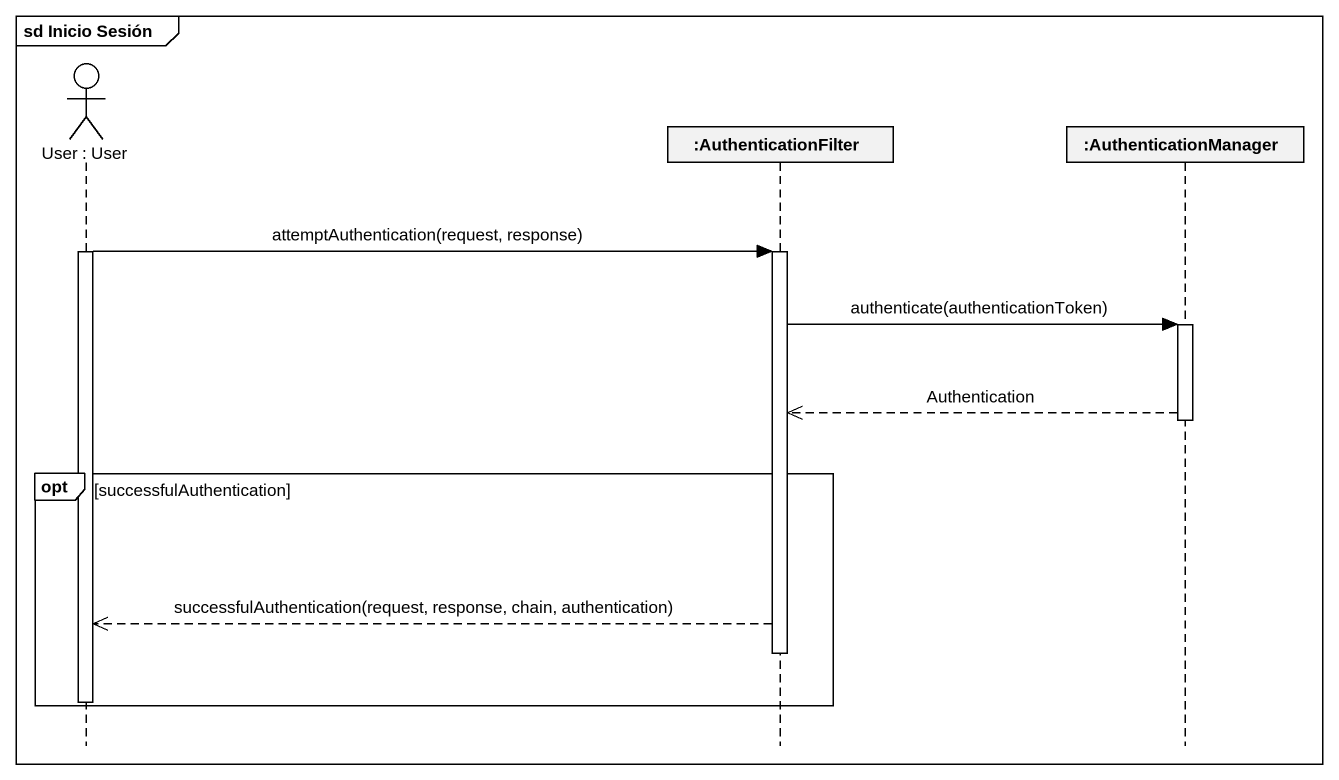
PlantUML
@startuml
mainframe sd Inicio Sesión
hide footbox
actor "User : User" as User
participant ":AuthenticationFilter" as AuthenticationFilter
participant ":AuthenticationManager" as AuthenticationManager

activate User
User -> AuthenticationFilter : attemptAuthentication(request, response)
activate AuthenticationFilter
AuthenticationFilter -> AuthenticationManager : authenticate(authenticationToken)
activate AuthenticationManager
AuthenticationManager -->> AuthenticationFilter : Authentication
deactivate AuthenticationManager
opt successfulAuthentication
  AuthenticationFilter -->> User : successfulAuthentication(request, response, chain, authentication)
  deactivate AuthenticationFilter
  deactivate User
end
@enduml
